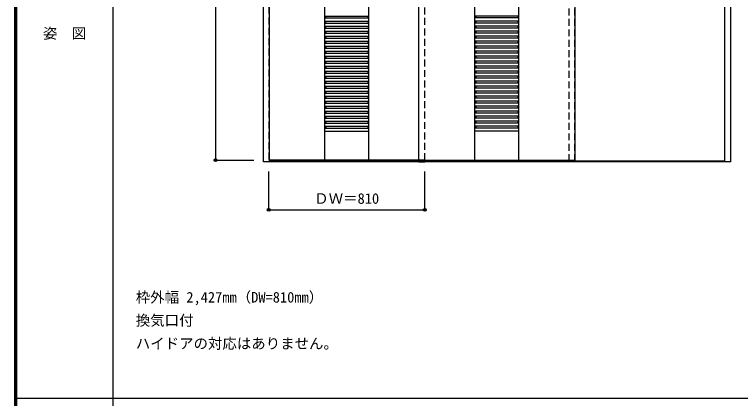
# Model space of a CAD drawing. Units: millimetres, scale not verified. Extents: x -6000 to 5700, y -4307 to 4175.
# Drawn here: x -6000 to -2229, y 189 to 2182 of the extents above; entities that cross this region are included whole.
import ezdxf
from ezdxf.enums import TextEntityAlignment as Align

# ---------------------------------------------------------------- set-up
doc = ezdxf.new("R2010")
doc.units = ezdxf.units.MM
doc.header["$LTSCALE"] = 30
doc.header["$PDMODE"] = 32
doc.header["$PDSIZE"] = 15
doc.linetypes.add('DASHED1', pattern=[1.8, 1.2, -0.6])
for name, color, linetype in [('0-2_扉', 3, 'Continuous'), ('0-3_仕上げ', 4, 'Continuous'), ('0-4_枠', 3, 'Continuous'), ('0-A_文字', 7, 'Continuous'), ('0-B_寸法', 4, 'Continuous'), ('F-1_枠', 6, 'Continuous'), ('F-A_文字', 7, 'Continuous')]:
    doc.layers.add(name, color=color, linetype=linetype)
doc.styles.add('ＭＳ ゴシック', font='')
doc.styles.get('ＭＳ ゴシック').set_extended_font_data('MS Gothic')

msp = doc.modelspace()

# ---------------------------------------------------------------- linework, layer by layer
at = {"layer": '0-2_扉'}
for p, q in [((-3899.15, 1426), (-3899.15, 3409)), ((-3089.15, 3409), (-3089.15, 1426)), ((-3869.15, 1426), (-4676.15, 1426)), ((-3869.15, 1426), (-3899.15, 1426)), ((-3899.15, 1426), (-3089.15, 1426))]:
    msp.add_line(p, q, dxfattribs=at)
at = {"layer": '0-3_仕上げ', "color": 7}
for p, q in [((-4388.15, 1426), (-4388.15, 3409)), ((-4160.15, 1426), (-4160.15, 3409)), ((-3608.15, 1426), (-3608.15, 3409)), ((-3380.15, 1426), (-3380.15, 3409)), ((-4388.15, 1576), (-4160.15, 1576)), ((-3380.15, 1576), (-3608.15, 1576))]:
    msp.add_line(p, q, dxfattribs=at)
at = {"layer": '0-3_仕上げ'}
for p, q in [((-4388.15, 2174), (-4160.15, 2174)), ((-4388.15, 2167.58), (-4383.15, 2167.58)), ((-4388.15, 2164), (-4160.15, 2164)), ((-4383.15, 2174), (-4383.15, 2167.58)), ((-4165.15, 2174), (-4165.15, 2167.58)), ((-4165.15, 2167.58), (-4160.15, 2167.58)), ((-3380.15, 2174), (-3608.15, 2174)), ((-3603.15, 2167.58), (-3608.15, 2167.58)), ((-3380.15, 2164), (-3608.15, 2164)), ((-3603.15, 2174), (-3603.15, 2167.58)), ((-3385.15, 2174), (-3385.15, 2167.58)), ((-3380.15, 2167.58), (-3385.15, 2167.58)), ((-4388.15, 2148), (-4160.15, 2148)), ((-4388.15, 2141.58), (-4383.15, 2141.58)), ((-4388.15, 2138), (-4160.15, 2138)), ((-4388.15, 2122), (-4160.15, 2122)), ((-4388.15, 2115.58), (-4383.15, 2115.58)), ((-4388.15, 2112), (-4160.15, 2112)), ((-4383.15, 2148), (-4383.15, 2141.58)), ((-4383.15, 2122), (-4383.15, 2115.58)), ((-4165.15, 2148), (-4165.15, 2141.58)), ((-4165.15, 2141.58), (-4160.15, 2141.58)), ((-4165.15, 2122), (-4165.15, 2115.58)), ((-4165.15, 2115.58), (-4160.15, 2115.58)), ((-3380.15, 2148), (-3608.15, 2148)), ((-3603.15, 2141.58), (-3608.15, 2141.58)), ((-3380.15, 2138), (-3608.15, 2138)), ((-3380.15, 2122), (-3608.15, 2122)), ((-3603.15, 2115.58), (-3608.15, 2115.58)), ((-3380.15, 2112), (-3608.15, 2112)), ((-3603.15, 2148), (-3603.15, 2141.58)), ((-3603.15, 2122), (-3603.15, 2115.58)), ((-3385.15, 2148), (-3385.15, 2141.58)), ((-3380.15, 2141.58), (-3385.15, 2141.58)), ((-3385.15, 2122), (-3385.15, 2115.58)), ((-3380.15, 2115.58), (-3385.15, 2115.58)), ((-4388.15, 2096), (-4160.15, 2096)), ((-4388.15, 2089.58), (-4383.15, 2089.58)), ((-4388.15, 2086), (-4160.15, 2086)), ((-4383.15, 2096), (-4383.15, 2089.58)), ((-4165.15, 2096), (-4165.15, 2089.58)), ((-4165.15, 2089.58), (-4160.15, 2089.58)), ((-3380.15, 2096), (-3608.15, 2096)), ((-3603.15, 2089.58), (-3608.15, 2089.58)), ((-3380.15, 2086), (-3608.15, 2086)), ((-3603.15, 2096), (-3603.15, 2089.58)), ((-3385.15, 2096), (-3385.15, 2089.58)), ((-3380.15, 2089.58), (-3385.15, 2089.58)), ((-4388.15, 2070), (-4160.15, 2070)), ((-4388.15, 2063.58), (-4383.15, 2063.58)), ((-4388.15, 2060), (-4160.15, 2060)), ((-4388.15, 2044), (-4160.15, 2044)), ((-4388.15, 2037.58), (-4383.15, 2037.58)), ((-4383.15, 2070), (-4383.15, 2063.58)), ((-4383.15, 2044), (-4383.15, 2037.58)), ((-4165.15, 2070), (-4165.15, 2063.58)), ((-4165.15, 2063.58), (-4160.15, 2063.58)), ((-4165.15, 2044), (-4165.15, 2037.58)), ((-4165.15, 2037.58), (-4160.15, 2037.58)), ((-3380.15, 2070), (-3608.15, 2070)), ((-3603.15, 2063.58), (-3608.15, 2063.58)), ((-3380.15, 2060), (-3608.15, 2060)), ((-3380.15, 2044), (-3608.15, 2044)), ((-3603.15, 2037.58), (-3608.15, 2037.58)), ((-3603.15, 2070), (-3603.15, 2063.58)), ((-3603.15, 2044), (-3603.15, 2037.58)), ((-3385.15, 2070), (-3385.15, 2063.58)), ((-3380.15, 2063.58), (-3385.15, 2063.58)), ((-3385.15, 2044), (-3385.15, 2037.58)), ((-3380.15, 2037.58), (-3385.15, 2037.58)), ((-4388.15, 2034), (-4160.15, 2034)), ((-4388.15, 2018), (-4160.15, 2018)), ((-4388.15, 2011.58), (-4383.15, 2011.58)), ((-4388.15, 2008), (-4160.15, 2008)), ((-4383.15, 2018), (-4383.15, 2011.58)), ((-4165.15, 2018), (-4165.15, 2011.58)), ((-4165.15, 2011.58), (-4160.15, 2011.58)), ((-3380.15, 2034), (-3608.15, 2034)), ((-3380.15, 2018), (-3608.15, 2018)), ((-3603.15, 2011.58), (-3608.15, 2011.58)), ((-3380.15, 2008), (-3608.15, 2008)), ((-3603.15, 2018), (-3603.15, 2011.58)), ((-3385.15, 2018), (-3385.15, 2011.58)), ((-3380.15, 2011.58), (-3385.15, 2011.58)), ((-4388.15, 1992), (-4160.15, 1992)), ((-4388.15, 1985.58), (-4383.15, 1985.58)), ((-4388.15, 1982), (-4160.15, 1982)), ((-4388.15, 1966), (-4160.15, 1966)), ((-4383.15, 1992), (-4383.15, 1985.58)), ((-4383.15, 1966), (-4383.15, 1959.58)), ((-4165.15, 1992), (-4165.15, 1985.58)), ((-4165.15, 1985.58), (-4160.15, 1985.58)), ((-4165.15, 1966), (-4165.15, 1959.58)), ((-3380.15, 1992), (-3608.15, 1992)), ((-3603.15, 1985.58), (-3608.15, 1985.58)), ((-3380.15, 1982), (-3608.15, 1982)), ((-3380.15, 1966), (-3608.15, 1966)), ((-3603.15, 1992), (-3603.15, 1985.58)), ((-3603.15, 1966), (-3603.15, 1959.58)), ((-3385.15, 1992), (-3385.15, 1985.58)), ((-3380.15, 1985.58), (-3385.15, 1985.58)), ((-3385.15, 1966), (-3385.15, 1959.58)), ((-4388.15, 1959.58), (-4383.15, 1959.58)), ((-4388.15, 1956), (-4160.15, 1956)), ((-4388.15, 1940), (-4160.15, 1940)), ((-4388.15, 1933.58), (-4383.15, 1933.58)), ((-4388.15, 1930), (-4160.15, 1930)), ((-4383.15, 1940), (-4383.15, 1933.58)), ((-4165.15, 1959.58), (-4160.15, 1959.58)), ((-4165.15, 1940), (-4165.15, 1933.58)), ((-4165.15, 1933.58), (-4160.15, 1933.58)), ((-3603.15, 1959.58), (-3608.15, 1959.58)), ((-3380.15, 1956), (-3608.15, 1956)), ((-3380.15, 1940), (-3608.15, 1940)), ((-3603.15, 1933.58), (-3608.15, 1933.58)), ((-3380.15, 1930), (-3608.15, 1930)), ((-3603.15, 1940), (-3603.15, 1933.58)), ((-3380.15, 1959.58), (-3385.15, 1959.58)), ((-3385.15, 1940), (-3385.15, 1933.58)), ((-3380.15, 1933.58), (-3385.15, 1933.58)), ((-4388.15, 1914), (-4160.15, 1914)), ((-4388.15, 1907.58), (-4383.15, 1907.58)), ((-4388.15, 1904), (-4160.15, 1904)), ((-4388.15, 1888), (-4160.15, 1888)), ((-4383.15, 1914), (-4383.15, 1907.58)), ((-4383.15, 1888), (-4383.15, 1881.58)), ((-4165.15, 1914), (-4165.15, 1907.58)), ((-4165.15, 1907.58), (-4160.15, 1907.58)), ((-4165.15, 1888), (-4165.15, 1881.58)), ((-3380.15, 1914), (-3608.15, 1914)), ((-3603.15, 1907.58), (-3608.15, 1907.58)), ((-3380.15, 1904), (-3608.15, 1904)), ((-3380.15, 1888), (-3608.15, 1888)), ((-3603.15, 1914), (-3603.15, 1907.58)), ((-3603.15, 1888), (-3603.15, 1881.58)), ((-3385.15, 1914), (-3385.15, 1907.58)), ((-3380.15, 1907.58), (-3385.15, 1907.58)), ((-3385.15, 1888), (-3385.15, 1881.58)), ((-4388.15, 1881.58), (-4383.15, 1881.58)), ((-4388.15, 1878), (-4160.15, 1878)), ((-4388.15, 1862), (-4160.15, 1862)), ((-4388.15, 1855.58), (-4383.15, 1855.58)), ((-4388.15, 1852), (-4160.15, 1852)), ((-4383.15, 1862), (-4383.15, 1855.58)), ((-4165.15, 1881.58), (-4160.15, 1881.58)), ((-4165.15, 1862), (-4165.15, 1855.58)), ((-4165.15, 1855.58), (-4160.15, 1855.58)), ((-3603.15, 1881.58), (-3608.15, 1881.58)), ((-3380.15, 1878), (-3608.15, 1878)), ((-3380.15, 1862), (-3608.15, 1862)), ((-3603.15, 1855.58), (-3608.15, 1855.58)), ((-3380.15, 1852), (-3608.15, 1852)), ((-3603.15, 1862), (-3603.15, 1855.58)), ((-3380.15, 1881.58), (-3385.15, 1881.58)), ((-3385.15, 1862), (-3385.15, 1855.58)), ((-3380.15, 1855.58), (-3385.15, 1855.58)), ((-4388.15, 1836), (-4160.15, 1836)), ((-4388.15, 1829.58), (-4383.15, 1829.58)), ((-4388.15, 1826), (-4160.15, 1826)), ((-4383.15, 1836), (-4383.15, 1829.58)), ((-4165.15, 1836), (-4165.15, 1829.58)), ((-4165.15, 1829.58), (-4160.15, 1829.58)), ((-3380.15, 1836), (-3608.15, 1836)), ((-3603.15, 1829.58), (-3608.15, 1829.58)), ((-3380.15, 1826), (-3608.15, 1826)), ((-3603.15, 1836), (-3603.15, 1829.58)), ((-3385.15, 1836), (-3385.15, 1829.58)), ((-3380.15, 1829.58), (-3385.15, 1829.58)), ((-4388.15, 1810), (-4160.15, 1810)), ((-4388.15, 1803.58), (-4383.15, 1803.58)), ((-4388.15, 1800), (-4160.15, 1800)), ((-4388.15, 1784), (-4160.15, 1784)), ((-4388.15, 1777.58), (-4383.15, 1777.58)), ((-4388.15, 1774), (-4160.15, 1774)), ((-4383.15, 1810), (-4383.15, 1803.58)), ((-4383.15, 1784), (-4383.15, 1777.58)), ((-4165.15, 1810), (-4165.15, 1803.58)), ((-4165.15, 1803.58), (-4160.15, 1803.58)), ((-4165.15, 1784), (-4165.15, 1777.58)), ((-4165.15, 1777.58), (-4160.15, 1777.58)), ((-3380.15, 1810), (-3608.15, 1810)), ((-3603.15, 1803.58), (-3608.15, 1803.58)), ((-3380.15, 1800), (-3608.15, 1800)), ((-3380.15, 1784), (-3608.15, 1784)), ((-3603.15, 1777.58), (-3608.15, 1777.58)), ((-3380.15, 1774), (-3608.15, 1774)), ((-3603.15, 1810), (-3603.15, 1803.58)), ((-3603.15, 1784), (-3603.15, 1777.58)), ((-3385.15, 1810), (-3385.15, 1803.58)), ((-3380.15, 1803.58), (-3385.15, 1803.58)), ((-3385.15, 1784), (-3385.15, 1777.58)), ((-3380.15, 1777.58), (-3385.15, 1777.58)), ((-4388.15, 1758), (-4160.15, 1758)), ((-4388.15, 1751.58), (-4383.15, 1751.58)), ((-4388.15, 1748), (-4160.15, 1748)), ((-4383.15, 1758), (-4383.15, 1751.58)), ((-4165.15, 1758), (-4165.15, 1751.58)), ((-4165.15, 1751.58), (-4160.15, 1751.58)), ((-3380.15, 1758), (-3608.15, 1758)), ((-3603.15, 1751.58), (-3608.15, 1751.58)), ((-3380.15, 1748), (-3608.15, 1748)), ((-3603.15, 1758), (-3603.15, 1751.58)), ((-3385.15, 1758), (-3385.15, 1751.58)), ((-3380.15, 1751.58), (-3385.15, 1751.58)), ((-4388.15, 1732), (-4160.15, 1732)), ((-4388.15, 1725.58), (-4383.15, 1725.58)), ((-4388.15, 1722), (-4160.15, 1722)), ((-4388.15, 1706), (-4160.15, 1706)), ((-4388.15, 1699.58), (-4383.15, 1699.58)), ((-4383.15, 1732), (-4383.15, 1725.58)), ((-4383.15, 1706), (-4383.15, 1699.58)), ((-4165.15, 1732), (-4165.15, 1725.58)), ((-4165.15, 1725.58), (-4160.15, 1725.58)), ((-4165.15, 1706), (-4165.15, 1699.58)), ((-4165.15, 1699.58), (-4160.15, 1699.58)), ((-3380.15, 1732), (-3608.15, 1732)), ((-3603.15, 1725.58), (-3608.15, 1725.58)), ((-3380.15, 1722), (-3608.15, 1722)), ((-3380.15, 1706), (-3608.15, 1706)), ((-3603.15, 1699.58), (-3608.15, 1699.58)), ((-3603.15, 1732), (-3603.15, 1725.58)), ((-3603.15, 1706), (-3603.15, 1699.58)), ((-3385.15, 1732), (-3385.15, 1725.58)), ((-3380.15, 1725.58), (-3385.15, 1725.58)), ((-3385.15, 1706), (-3385.15, 1699.58)), ((-3380.15, 1699.58), (-3385.15, 1699.58)), ((-4388.15, 1696), (-4160.15, 1696)), ((-4388.15, 1680), (-4160.15, 1680)), ((-4388.15, 1673.58), (-4383.15, 1673.58)), ((-4388.15, 1670), (-4160.15, 1670)), ((-4383.15, 1680), (-4383.15, 1673.58)), ((-4165.15, 1680), (-4165.15, 1673.58)), ((-4165.15, 1673.58), (-4160.15, 1673.58)), ((-3380.15, 1696), (-3608.15, 1696)), ((-3380.15, 1680), (-3608.15, 1680)), ((-3603.15, 1673.58), (-3608.15, 1673.58)), ((-3380.15, 1670), (-3608.15, 1670)), ((-3603.15, 1680), (-3603.15, 1673.58)), ((-3385.15, 1680), (-3385.15, 1673.58)), ((-3380.15, 1673.58), (-3385.15, 1673.58)), ((-4388.15, 1654), (-4160.15, 1654)), ((-4388.15, 1647.58), (-4383.15, 1647.58)), ((-4388.15, 1644), (-4160.15, 1644)), ((-4388.15, 1628), (-4160.15, 1628)), ((-4383.15, 1654), (-4383.15, 1647.58)), ((-4383.15, 1628), (-4383.15, 1621.58)), ((-4165.15, 1654), (-4165.15, 1647.58)), ((-4165.15, 1647.58), (-4160.15, 1647.58)), ((-4165.15, 1628), (-4165.15, 1621.58)), ((-3380.15, 1654), (-3608.15, 1654)), ((-3603.15, 1647.58), (-3608.15, 1647.58)), ((-3380.15, 1644), (-3608.15, 1644)), ((-3380.15, 1628), (-3608.15, 1628)), ((-3603.15, 1654), (-3603.15, 1647.58)), ((-3603.15, 1628), (-3603.15, 1621.58)), ((-3385.15, 1654), (-3385.15, 1647.58)), ((-3380.15, 1647.58), (-3385.15, 1647.58)), ((-3385.15, 1628), (-3385.15, 1621.58)), ((-4388.15, 1621.58), (-4383.15, 1621.58)), ((-4388.15, 1618), (-4160.15, 1618)), ((-4388.15, 1602), (-4160.15, 1602)), ((-4388.15, 1595.58), (-4383.15, 1595.58)), ((-4388.15, 1592), (-4160.15, 1592)), ((-4383.15, 1602), (-4383.15, 1595.58)), ((-4165.15, 1621.58), (-4160.15, 1621.58)), ((-4165.15, 1602), (-4165.15, 1595.58)), ((-4165.15, 1595.58), (-4160.15, 1595.58)), ((-3603.15, 1621.58), (-3608.15, 1621.58)), ((-3380.15, 1618), (-3608.15, 1618)), ((-3380.15, 1602), (-3608.15, 1602)), ((-3603.15, 1595.58), (-3608.15, 1595.58)), ((-3380.15, 1592), (-3608.15, 1592)), ((-3603.15, 1602), (-3603.15, 1595.58)), ((-3380.15, 1621.58), (-3385.15, 1621.58)), ((-3385.15, 1602), (-3385.15, 1595.58)), ((-3380.15, 1595.58), (-3385.15, 1595.58))]:
    msp.add_line(p, q, dxfattribs=at)
at = {"layer": '0-4_枠'}
for p, q in [((-4676.15, 1418), (-4676.15, 3453)), ((-2309.15, 1418), (-2309.15, 3453)), ((-2279.15, 1418), (-2279.15, 3453)), ((-2309.15, 1421), (-4676.15, 1421)), ((-2309.15, 1418), (-4676.15, 1418)), ((-3899.15, 1418), (-3869.15, 1418)), ((-2279.15, 1418), (-2309.15, 1418))]:
    msp.add_line(p, q, dxfattribs=at)
at = {"layer": '0-4_枠', "color": 4, "linetype": 'DASHED1'}
for p, q in [((-4679.15, 3409), (-4679.15, 1426)), ((-3869.15, 1426), (-3869.15, 3409)), ((-3119.15, 1421), (-3119.15, 3423)), ((-3089.15, 1421), (-3089.15, 3423)), ((-4676.15, 1426), (-4679.15, 1426))]:
    msp.add_line(p, q, dxfattribs=at)
at = {"layer": '0-4_枠'}
msp.add_lwpolyline([(-4676.15, 1418), (-4706.15, 1418), (-4706.15, 3453)], dxfattribs=at)
at = {"layer": '0-B_寸法'}
for p, q in [((-4956.15, 3409), (-4956.15, 1426)), ((-4956.15, 1426), (-4756.15, 1426)), ((-4679.15, 1168), (-4679.15, 1368)), ((-3869.15, 1168), (-3869.15, 1368)), ((-4679.15, 1168), (-3869.15, 1168))]:
    msp.add_line(p, q, dxfattribs=at)
at = {"layer": '0-B_寸法', "color": 7}
for p in [(-4956.15, 1426), (-4679.15, 1168), (-3869.15, 1168)]:
    msp.add_point(p, dxfattribs=at)
at = {"layer": 'F-1_枠'}
for p, q in [((-6000, 4175), (-6000, -4205)), ((-5995, 4175), (-5995, -4205)), ((-5990, 4175), (-5990, -4205)), ((-5490, 4175), (-5490, -3790)), ((-6000, 190.5), (5700, 190.5))]:
    msp.add_line(p, q, dxfattribs=at)

# ---------------------------------------------------------------- texts
at = {"layer": '0-A_文字', "style": 'ＭＳ ゴシック'}
for s, p in [('枠外幅 2,427mm（DW=810mm）', (-5370, 670.5)), ('換気口付', (-5370, 550.5)), ('ハイドアの対応はありません。', (-5370, 430.5))]:
    msp.add_text(s, height=54.99, dxfattribs=at).set_placement(p, align=Align.BOTTOM_LEFT)
at = {"layer": '0-B_寸法', "color": 7, "style": 'ＭＳ ゴシック'}
msp.add_text('ＤＷ＝810', height=54.99, dxfattribs=at).set_placement((-4442.9, 1183), align=Align.BOTTOM_LEFT)
at = {"layer": 'F-A_文字', "style": 'ＭＳ ゴシック'}
msp.add_text('姿\u3000図', height=54.99, dxfattribs=at).set_placement((-5852.5, 2040.25), align=Align.BOTTOM_LEFT)

doc.saveas('drawing.dxf')
